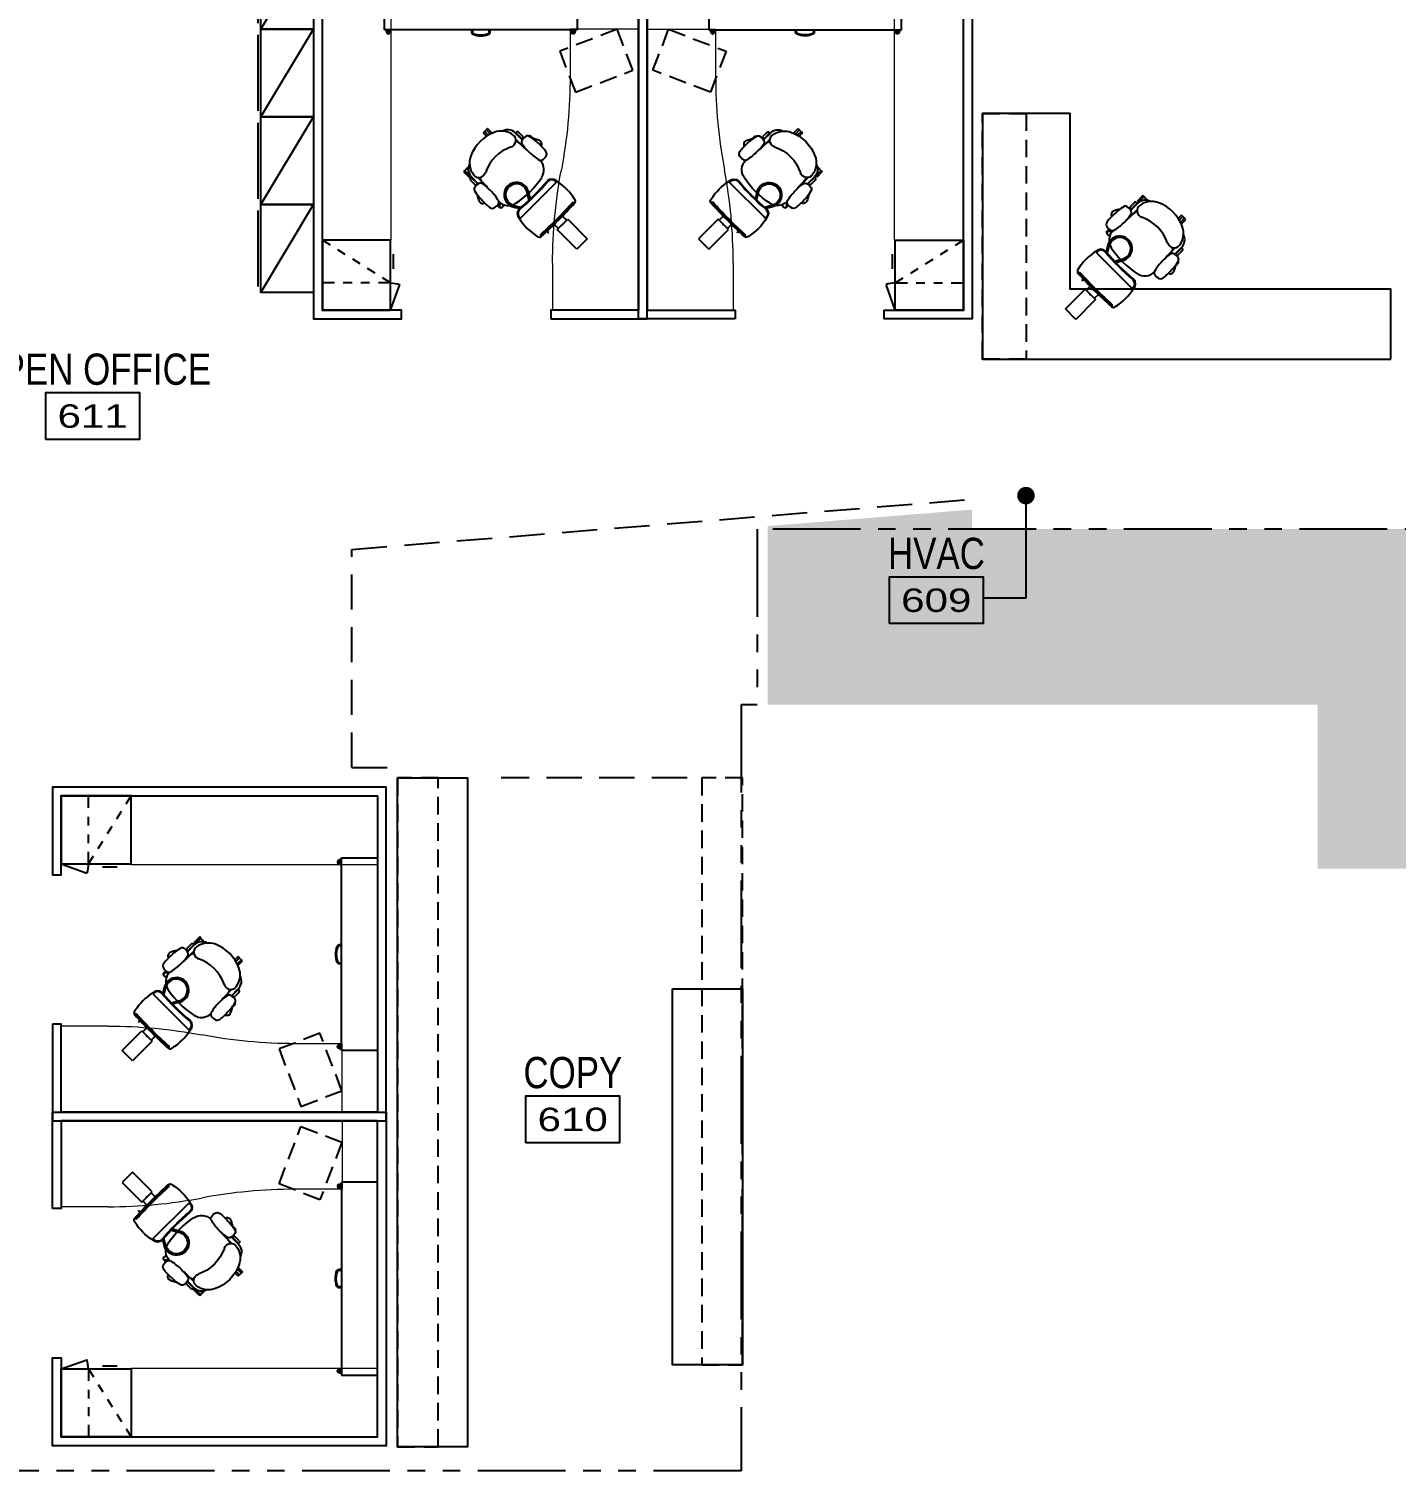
# Model space of a CAD drawing. Header units: inches. Extents: x 645 to 3337, y 547 to 1607.
# Drawn here: x 1086.3 to 1553.4, y 588.8 to 1084.1 of the extents above; entities that cross this region are included whole.
import ezdxf
from ezdxf.enums import TextEntityAlignment as Align

# ---------------------------------------------------------------- set-up
doc = ezdxf.new("R2010")
doc.units = ezdxf.units.IN
doc.header["$LTSCALE"] = 96
doc.header["$MEASUREMENT"] = 0
for name, pattern in [('HIDDEN', [0.375, 0.25, -0.125]), ('HIDDEN2', [0.1875, 0.125, -0.0625]), ('HIDDEN4', [0.09375, 0.0625, -0.03125]), ('PHANTOM4', [0.625, 0.3125, -0.0625, 0.0625, -0.0625, 0.0625, -0.0625])]:
    doc.linetypes.add(name, pattern=pattern)
for name, color, linetype in [('A-Anno-Spce', 7, 'Continuous'), ('A-Area', 212, 'PHANTOM4'), ('A-Area-Iden', 7, 'Continuous'), ('A-Area-Iden-Name', 7, 'Continuous'), ('A-Area-Iden-Numb', 7, 'Continuous'), ('A-Flor-Case-Exst', 235, 'Continuous'), ('A-Furn', 43, 'Continuous'), ('A-Furn-Syst', 5, 'Continuous'), ('A-Wall-Abov', 2, 'HIDDEN2'), ('WKSURF', 6, 'Continuous')]:
    doc.layers.add(name, color=color, linetype=linetype)
doc.styles.add('XFINE_0', font='swissl.ttf')
doc.dimstyles.get("Standard").update_dxf_attribs({"dimtxt": 0.18, "dimasz": 0.18, "dimexe": 0.18, "dimexo": 0.0625, "dimgap": 0.09, "dimtad": 0, "dimtih": 1, "dimtoh": 1, "dimdec": 4, "dimzin": 0, "dimdsep": 46, "dimtxsty": 'Standard', "dimcen": 0.09, "dimadec": 0, "dimazin": 0, "dimtfac": 1, "dimtdec": 4, "dimtofl": 0, "dimtmove": 0, "dimatfit": 3, "dimfxl": 1, "dimtolj": 1, "dimtzin": 0, "dimarcsym": 0})

# ---------------------------------------------------------------- blocks, each defined once
blk = doc.blocks.new('30 x 24 x 96 Curv RH 3D')
at = {"linetype": 'Continuous', "lineweight": 0}
for p, q in [((0.06, -30), (0.06, -0.65)), ((0.06, -0.65), (96.06, -0.65)), ((0.06, -0.65, -1.19), (0.06, -0.65)), ((0.06, -30, -1.19), (0.06, -0.65, -1.19)), ((0.06, -0.65, -1.19), (96.06, -0.65, -1.19)), ((96.06, -0.65), (96.06, -24)), ((96.06, -0.65, -1.19), (96.06, -0.65)), ((96.06, -0.65, -1.19), (96.06, -24, -1.19)), ((96.06, -24), (79.94, -24)), ((79.94, -24, -1.19), (79.94, -24)), ((96.06, -24, -1.19), (79.94, -24, -1.19)), ((96.06, -24, -1.19), (96.06, -24)), ((48, -27, -1.19), (48, -27)), ((16.06, -30), (0.06, -30)), ((0.06, -30, -1.19), (0.06, -30)), ((16.06, -30, -1.19), (0.06, -30, -1.19)), ((16.06, -30, -1.19), (16.06, -30))]:
    blk.add_line(p, q, dxfattribs=at)
for centre, radius, start, end in [((79.94, -195.53), 171.53, 90, 100.7325), ((79.94, -195.53, -1.19), 171.53, 90, 100.7325), ((16.06, 141.47), 171.47, 270, 280.7325), ((16.06, 141.47, -1.19), 171.47, 270, 280.7325)]:
    blk.add_arc(centre, radius, start, end, dxfattribs=at)
at = {"layer": 'WKSURF', "linetype": 'Continuous', "lineweight": 0, "invisible_edges": 15}
for points in [[(0.06, -24, -1.19), (0.06, -0.65, -1.19), (95.94, -0.65, -1.19), (79.94, -24, -1.19)], [(95.94, -0.65, -1.19), (0.06, -0.65, -1.19), (0.06, -0.65), (95.94, -0.65)], [(0.06, -0.65, -1.19), (0.06, -30, -1.19), (0.06, -30), (0.06, -0.65)], [(0.06, -30), (16.06, -30), (16.06, -0.65), (0.06, -0.65)], [(16.06, -30), (23.2, -29.85), (23.2, -0.65), (16.06, -0.65)], [(23.2, -29.85), (30.32, -29.41), (30.32, -0.65), (23.2, -0.65)], [(30.32, -29.41), (37.42, -28.66), (37.42, -0.65), (30.32, -0.65)], [(37.42, -28.66), (44.48, -27.63), (44.48, -0.65), (37.42, -0.65)], [(44.48, -27.63), (48, -27), (48, -0.65), (44.48, -0.65)], [(48, -27), (55.04, -25.82), (55.04, -0.65), (48, -0.65)], [(55.04, -25.82), (62.12, -24.93), (62.12, -0.65), (55.04, -0.65)], [(62.12, -24.93), (69.23, -24.33), (69.23, -0.65), (62.12, -0.65)], [(69.23, -24.33), (76.37, -24.04), (76.37, -0.65), (69.23, -0.65)], [(76.37, -24.04), (79.94, -24), (79.94, -0.65), (76.37, -0.65)], [(79.94, -24, -1.19), (95.94, -0.65, -1.19), (95.94, -0.65, -1.19), (95.94, -24, -1.19)], [(79.94, -24), (95.94, -24), (95.94, -0.65), (79.94, -0.65)], [(95.94, -24, -1.19), (95.94, -0.65, -1.19), (95.94, -0.65), (95.94, -24)], [(0.06, -24.15, -1.19), (0.06, -24, -1.19), (79.94, -24, -1.19), (72.8, -24.15, -1.19)], [(0.06, -24.59, -1.19), (0.06, -24.15, -1.19), (72.8, -24.15, -1.19), (65.67, -24.59, -1.19)], [(0.06, -25.34, -1.19), (0.06, -24.59, -1.19), (65.67, -24.59, -1.19), (58.57, -25.34, -1.19)], [(63.9, -24.75, -1.19), (63.9, -24.75), (55.91, -25.69), (55.91, -25.69, -1.19)], [(71.91, -24.19, -1.19), (71.91, -24.19), (63.9, -24.75), (63.9, -24.75, -1.19)], [(79.94, -24, -1.19), (79.94, -24), (71.91, -24.19), (71.91, -24.19, -1.19)], [(79.94, -24, -1.19), (95.94, -24, -1.19), (95.94, -24), (79.94, -24)], [(0.06, -26.37, -1.19), (0.06, -25.34, -1.19), (58.57, -25.34, -1.19), (51.51, -26.37, -1.19)], [(0.06, -27, -1.19), (0.06, -26.37, -1.19), (51.51, -26.37, -1.19), (48, -27, -1.19)], [(0.06, -28.18, -1.19), (0.06, -27, -1.19), (48, -27, -1.19), (40.96, -28.18, -1.19)], [(0.06, -29.07, -1.19), (0.06, -28.18, -1.19), (40.96, -28.18, -1.19), (33.87, -29.07, -1.19)], [(0.06, -29.67, -1.19), (0.06, -29.07, -1.19), (33.87, -29.07, -1.19), (26.76, -29.67, -1.19)], [(0.06, -29.96, -1.19), (0.06, -29.67, -1.19), (26.76, -29.67, -1.19), (19.63, -29.96, -1.19)], [(24.09, -29.81, -1.19), (32.1, -29.25, -1.19), (32.1, -29.25), (24.09, -29.81)], [(32.1, -29.25, -1.19), (40.08, -28.31, -1.19), (40.08, -28.31), (32.1, -29.25)], [(40.08, -28.31, -1.19), (48, -27, -1.19), (48, -27), (40.08, -28.31)], [(55.91, -25.69, -1.19), (55.91, -25.69), (48, -27), (48, -27, -1.19)], [(0.06, -30, -1.19), (0.06, -29.96, -1.19), (19.63, -29.96, -1.19), (16.06, -30, -1.19)], [(0.06, -30, -1.19), (16.06, -30, -1.19), (16.06, -30), (0.06, -30)], [(16.06, -30, -1.19), (24.09, -29.81, -1.19), (24.09, -29.81), (16.06, -30)]]:
    blk.add_3dface(points, dxfattribs=at)
blk = doc.blocks.new('24 x 72 3D')
at = {"linetype": 'Continuous', "lineweight": 0}
for p, q in [((-0.188, -24, -1.18), (-0.188, -0.52, -1.18)), ((-0.188, -0.52, -1.18), (83.937, -0.52)), ((-0.188, -0.52, -2.36), (-0.188, -0.52, -1.18)), ((-0.188, -24, -2.36), (-0.188, -0.52, -2.36)), ((-0.188, -0.52, -2.36), (83.937, -0.52, -1.18)), ((83.937, -0.52), (83.937, -24)), ((83.937, -0.52, -1.18), (83.937, -0.52)), ((83.937, -0.52, -1.18), (83.937, -24, -1.18)), ((83.937, -24), (-0.188, -24, -1.18)), ((-0.188, -24, -2.36), (-0.188, -24, -1.18)), ((83.937, -24, -1.18), (-0.188, -24, -2.36)), ((83.937, -24, -1.18), (83.937, -24))]:
    blk.add_line(p, q, dxfattribs=at)
at = {"layer": 'WKSURF', "linetype": 'Continuous', "lineweight": 0, "invisible_edges": 15}
for points in [[(0.062, -24, -1.18), (0.062, -0.52, -1.18), (71.937, -0.52, -1.18), (71.937, -24, -1.18)], [(71.937, -0.52, -1.18), (0.062, -0.52, -1.18), (0.062, -0.52), (71.937, -0.52)], [(0.062, -0.52, -1.18), (0.062, -24, -1.18), (0.062, -24), (0.062, -0.52)], [(0.062, -24), (71.937, -24), (71.937, -0.52), (0.062, -0.52)], [(71.937, -24, -1.18), (71.937, -0.52, -1.18), (71.937, -0.52), (71.937, -24)], [(0.062, -24, -1.18), (71.937, -24, -1.18), (71.937, -24), (0.062, -24)]]:
    blk.add_3dface(points, dxfattribs=at)
blk = doc.blocks.new('GT5WSR4P')
for p, q in [((0, 0), (23.88, 0)), ((1.71, -2.73), (0, 0)), ((0, -23.25), (0, 0)), ((23.88, 0), (23.88, -23.25)), ((14.56, -4.13), (14.56, 0, 1.42)), ((4.89, -7.81), (3.3, -5.27)), ((14.56, -10.13), (14.56, -7.13)), ((8.08, -12.9), (6.49, -10.35)), ((14.56, -16.13), (14.56, -13.13)), ((11.26, -17.98), (9.67, -15.44)), ((14.56, -23.25), (14.56, -19.13)), ((14.56, -23.25), (14.56, -19.13)), ((23.88, -23.25), (0, -23.25)), ((9.78, -24.25), (4.78, -24.25)), ((14.56, -23.25), (12.85, -20.52)), ((23.88, -23.25), (15.18, -26.41))]:
    blk.add_line(p, q)
blk.add_arc((23.88, -23.25), 9.25, 180, 200)
for p in [(0, 0), (23.88, 0)]:
    blk.add_point(p)
blk = doc.blocks.new('RBCSDBPP')
for p, q in [((64.47, 13.03), (-1.38, 13.03)), ((-1.38, 13.03), (-1.38, 0.78)), ((64.47, 0.78), (64.47, 13.03)), ((-1.38, 0.78), (64.47, 0.78)), ((-1.09, 0.78), (-1.07, 0.73)), ((-1.07, 0.73), (-1, 0.65)), ((-1, 0.65), (-0.88, 0.56)), ((-0.88, 0.56), (-0.81, 0.48)), ((-0.81, 0.48), (-0.77, 0.39)), ((-0.77, 0.39), (-0.75, 0.29)), ((-0.75, 0.29), (-0.75, 0.23)), ((-0.75, 0.23), (-0.73, 0.17)), ((-0.73, 0.17), (-0.67, 0.15)), ((-0.67, 0.15), (-0.61, 0.17)), ((-0.51, 0.37), (-0.62, 0)), ((-0.62, 0), (-0.51, -0.37)), ((-0.61, 0.17), (-0.58, 0.23)), ((-0.58, 0.23), (-0.49, 0.39)), ((-0.19, 0.59), (-0.51, 0.37)), ((-0.49, 0.39), (-0.35, 0.52)), ((-0.35, 0.52), (-0.18, 0.6)), ((0.19, 0.59), (-0.19, 0.59)), ((-0.18, 0.6), (0, 0.62)), ((0, 0.62), (0.18, 0.6)), ((0.18, 0.6), (0.35, 0.52)), ((0.51, 0.37), (0.19, 0.59)), ((0.35, 0.52), (0.49, 0.39)), ((0.49, 0.39), (0.58, 0.23)), ((0.62, 0), (0.51, 0.37)), ((0.51, -0.37), (0.62, 0)), ((0.58, 0.23), (0.61, 0.17)), ((0.61, 0.17), (0.67, 0.15)), ((0.67, 0.15), (0.73, 0.17)), ((0.73, 0.17), (0.75, 0.23)), ((0.75, 0.29), (0.77, 0.39)), ((0.75, 0.23), (0.75, 0.29)), ((0.77, 0.39), (0.81, 0.48)), ((0.81, 0.48), (0.88, 0.56)), ((0.88, 0.56), (1, 0.65)), ((1, 0.65), (1.07, 0.73)), ((1.07, 0.73), (1.09, 0.78)), ((28.33, -0.05), (28.33, 0.78)), ((28.64, -0.05), (28.64, 0.78)), ((34.39, 0.78), (34.39, -0.05)), ((34.71, 0.78), (34.71, -0.05)), ((62.03, 0.73), (62.01, 0.78)), ((62.1, 0.65), (62.03, 0.73)), ((62.22, 0.56), (62.1, 0.65)), ((62.29, 0.48), (62.22, 0.56)), ((62.33, 0.39), (62.29, 0.48)), ((62.35, 0.29), (62.33, 0.39)), ((62.35, 0.23), (62.35, 0.29)), ((62.37, 0.17), (62.35, 0.23)), ((62.43, 0.15), (62.37, 0.17)), ((62.49, 0.17), (62.43, 0.15)), ((62.47, 0), (62.59, 0.37)), ((62.59, -0.37), (62.47, 0)), ((62.52, 0.23), (62.49, 0.17)), ((62.61, 0.39), (62.52, 0.23)), ((62.59, 0.37), (62.91, 0.59)), ((62.75, 0.52), (62.61, 0.39)), ((62.92, 0.6), (62.75, 0.52)), ((62.91, 0.59), (63.29, 0.59)), ((63.1, 0.62), (62.92, 0.6)), ((63.28, 0.6), (63.1, 0.62)), ((63.45, 0.52), (63.28, 0.6)), ((63.29, 0.59), (63.61, 0.37)), ((63.59, 0.39), (63.45, 0.52)), ((63.68, 0.23), (63.59, 0.39)), ((63.61, 0.37), (63.72, 0)), ((63.72, 0), (63.61, -0.37)), ((63.71, 0.17), (63.68, 0.23)), ((63.77, 0.15), (63.71, 0.17)), ((63.83, 0.17), (63.77, 0.15)), ((63.85, 0.23), (63.83, 0.17)), ((63.87, 0.39), (63.85, 0.29)), ((63.85, 0.29), (63.85, 0.23)), ((63.91, 0.48), (63.87, 0.39)), ((63.98, 0.56), (63.91, 0.48)), ((64.1, 0.65), (63.98, 0.56)), ((64.17, 0.73), (64.1, 0.65)), ((64.19, 0.78), (64.17, 0.73)), ((-0.51, -0.37), (-0.19, -0.59)), ((-0.19, -0.59), (0.19, -0.59)), ((0.19, -0.59), (0.51, -0.37)), ((28.36, -0.27), (28.33, -0.05)), ((28.45, -0.47), (28.36, -0.27)), ((28.6, -0.64), (28.45, -0.47)), ((28.79, -0.76), (28.6, -0.64)), ((28.66, -0.18), (28.64, -0.05)), ((28.72, -0.3), (28.66, -0.18)), ((28.8, -0.4), (28.72, -0.3)), ((29.45, -1.01), (28.79, -0.76)), ((28.92, -0.47), (28.8, -0.4)), ((29.54, -0.71), (28.92, -0.47)), ((30.12, -1.19), (29.45, -1.01)), ((30.19, -0.88), (29.54, -0.71)), ((30.82, -1.29), (30.12, -1.19)), ((30.85, -0.98), (30.19, -0.88)), ((31.52, -1.32), (30.82, -1.29)), ((31.52, -1.01), (30.85, -0.98)), ((32.18, -0.98), (31.52, -1.01)), ((32.22, -1.29), (31.52, -1.32)), ((32.84, -0.88), (32.18, -0.98)), ((32.91, -1.19), (32.22, -1.29)), ((33.49, -0.71), (32.84, -0.88)), ((33.59, -1.01), (32.91, -1.19)), ((34.12, -0.47), (33.49, -0.71)), ((34.24, -0.76), (33.59, -1.01)), ((34.23, -0.4), (34.12, -0.47)), ((34.32, -0.3), (34.23, -0.4)), ((34.43, -0.64), (34.24, -0.76)), ((34.37, -0.18), (34.32, -0.3)), ((34.39, -0.05), (34.37, -0.18)), ((34.58, -0.47), (34.43, -0.64)), ((34.67, -0.27), (34.58, -0.47)), ((34.71, -0.05), (34.67, -0.27)), ((62.91, -0.59), (62.59, -0.37)), ((63.29, -0.59), (62.91, -0.59)), ((63.61, -0.37), (63.29, -0.59))]:
    blk.add_line(p, q)
for p in [(0, 0), (63.1, 0)]:
    blk.add_point(p)
blk = doc.blocks.new('leap')
at = {"linetype": 'Continuous'}
for p, q in [((-20.97, 11.03), (-20.97, 11.25)), ((-20.97, 11.25), (-19.6, 11.25)), ((-19.5, 10.66), (-20, 10.66)), ((-19.47, 9.97), (-20, 10.66)), ((-9.75, 10.63), (-6.47, 10.63)), ((-9.57, 10.75), (-9.53, 11.28)), ((-6.53, 10.75), (-9.57, 10.75)), ((-7, 11.6), (-9.1, 11.6)), ((-6.57, 11.28), (-6.53, 10.75)), ((-6.13, 11.25), (-6.13, 10.63)), ((-3.25, 11.25), (-6.13, 11.25)), ((-4.85, 10.66), (-3.25, 10.66)), ((-3.32, 9.78), (-3.32, 10.66)), ((-3.25, 10.66), (-3.25, 11.25)), ((-13.16, 9.32), (-12.88, 9.25)), ((-13.16, 9.32), (-12.88, 9.25)), ((-13.16, 9.32), (-12.88, 9.25)), ((-12.88, 9.25), (-12.53, 9.22)), ((-12.88, 9.25), (-12.53, 9.22)), ((-12.88, 9.25), (-12.53, 9.22)), ((-12.53, 9.22), (-12.22, 9.19)), ((-12.53, 9.22), (-12.22, 9.19)), ((-12.53, 9.22), (-12.22, 9.19)), ((-8.1, 9.19), (-12.22, 9.19)), ((-3.25, 9.78), (-4.1, 9.78)), ((-3.5, 9.19), (-3.25, 9.19)), ((-3.25, 9.19), (-3.25, 9.78)), ((-0.91, -4.93), (1.34, -4.93)), ((1.34, -4.31), (-0.69, -4.31)), ((-0.44, -3.47), (1.34, -3.47)), ((1.34, -2.84), (-0.28, -2.84)), ((1.28, -4.31), (1.28, -3.47)), ((1.34, -3.47), (1.34, -2.84)), ((1.34, -4.93), (1.34, -4.31)), ((-12.88, -9.25), (-13.16, -9.31)), ((-12.88, -9.25), (-13.16, -9.31)), ((-12.53, -9.22), (-12.88, -9.25)), ((-12.53, -9.22), (-12.88, -9.25)), ((-12.22, -9.18), (-12.53, -9.22)), ((-12.22, -9.18), (-12.53, -9.22)), ((-8.1, -9.18), (-12.22, -9.18)), ((-12.28, -13.65), (-10.66, -13.65)), ((-10.66, -13.65), (-10.66, -13.18)), ((-9.75, -10.62), (-6.47, -10.62)), ((-9.57, -10.75), (-9.53, -11.28)), ((-6.53, -10.75), (-9.57, -10.75)), ((-7, -11.59), (-9.1, -11.59)), ((-6.57, -11.28), (-6.53, -10.75))]:
    blk.add_line(p, q, dxfattribs=at)
for centre, radius, start, end in [((-18.91, 5.28), 4.72, 91.7697, 167.9429), ((-20.69, 10.53), 0.582, 48.7055, 208.8578), ((-16.07, 12.91), 5.81, 207.1022, 214.6309), ((-21.5, 9.41), 1.95, 39.0026, 52.259), ((-16, 11.5), 3.6, 159.6298, 194.6142), ((-18.53, 10.85), 1, 194.6142, 253.7997), ((-18.44, 12.41), 1, 106.6573, 159.6298), ((-16.57, 6.16), 7.54, 93.4287, 106.6573), ((-15.47, -12.28), 25.98, 84.5297, 93.4288), ((-14.6, 13.38), 1.32, 70.1966, 165.2906), ((-16.88, 7.07), 8.03, 52.8886, 70.1972), ((-14.32, -0.22), 13.88, 74.0607, 84.5297), ((-10.82, 10.63), 1, 282.9815, 340.8279), ((-10.78, 12.16), 1, 15.9825, 74.0607), ((-13.25, 11.47), 3.57, 340.8279, 15.9825), ((-9.1, 11.13), 0.467, 91.174, 162.8592), ((-7, 11.13), 0.467, 17.1408, 88.826), ((-6.47, 6.88), 3.75, 16.896, 90), ((-4.94, 9.72), 1.5, 119.3682, 143.1574), ((-5.38, 10.53), 0.559, 332.6164, 119.3726), ((5.81, 0), 30.01, 167.9429, 192.0571), ((-15.22, 22.19), 12.82, 253.7997, 264.1654), ((-13.69, 37.07), 27.77, 264.1654, 272.5439), ((-14, 24.44), 15.18, 275.7844, 282.9815), ((-10.66, 4), 5.21, 66.2173, 88.6833), ((-6.75, 7.32), 2.32, 81.8753, 206.7423), ((-21.25, 0), 13.91, 333.3055, 26.7323), ((-7.38, 2.91), 6.76, 24.0567, 81.8751), ((-13.91, 0), 13.91, 335.9433, 24.0342), ((-18.91, -5.28), 4.72, 192.0571, 268.2302), ((-18.53, -10.84), 1, 106.2003, 165.3858), ((-15.22, -22.18), 12.82, 95.8346, 106.2003), ((-13.69, -37.06), 27.77, 87.4561, 95.8346), ((-14, -24.43), 15.18, 77.0185, 84.2156), ((-10.82, -10.62), 1, 19.1722, 77.0185), ((-10.66, -4), 5.21, 271.3167, 293.7836), ((-6.75, -7.31), 2.32, 153.2577, 278.1247), ((-6.47, -6.87), 3.75, 270, 343.104), ((-7.38, -2.9), 6.76, 278.1249, 335.9433), ((-16, -11.5), 3.6, 165.3858, 200.3702), ((-18.44, -12.4), 1, 200.3692, 253.3427), ((-16.57, -6.15), 7.54, 253.3427, 266.5713), ((-15.47, 12.28), 25.98, 266.5712, 275.4703), ((-14.6, -13.37), 1.32, 194.7094, 289.8016), ((-16.88, -7.06), 8.03, 289.8029, 307.1114), ((-14.32, 0.22), 13.88, 275.4704, 285.9393), ((-10.78, -12.15), 1, 285.9393, 344.0174), ((-13.25, -11.47), 3.57, 344.0174, 19.1726), ((-9.1, -11.12), 0.467, 197.1408, 268.826), ((-7, -11.12), 0.467, 271.174, 342.8592)]:
    blk.add_arc(centre, radius, start, end, dxfattribs=at)
blk = doc.blocks.new('kbtray')
at = {"linetype": 'Continuous'}
for p, q in [((11.59375, 5.5), (10.90625, 5.5)), ((10.90625, 5.5), (10.90625, 5.25)), ((10.90625, 5.25), (11.59375, 5.25)), ((11.59375, 5.25), (11.59375, 5.5)), ((12.3125, 8), (11.9375, 8.03125)), ((21.125, 8.21875), (21.125, -8.25)), ((25.65625, 7.09375), (23.625, 5.90625)), ((25.375, 7.5), (23.65625, 6.5)), ((11.5, 2), (9.5, 2)), ((23.40625, 2.1875), (25.5625, 0.9375)), ((23.40625, 1.625), (25.28125, 0.53125)), ((11.5, -2), (9.5, -2)), ((12.3125, -8.03125), (11.9375, -8.03125))]:
    blk.add_line(p, q, dxfattribs=at)
at = {"linetype": 'HIDDEN'}
for p, q in [((0, -2.5), (0, 2.5)), ((0, 2.5), (9.5, 2.5)), ((9.5, 2.5), (9.5, -2.5)), ((9.5, -2.5), (0, -2.5))]:
    blk.add_line(p, q, dxfattribs=at)
at = {"linetype": 'Continuous'}
for centre, radius, start, end in [((173.625, 0), 162.125, 177.1540471, 182.8459579), ((12.6875, 7.96875), 1, 90, 177.1540471), ((173.625, 0), 161.87276, 177.1474833, 182.8393941), ((173.625, 0), 161.49742, 177.1540881, 182.8460057), ((17.0625, -9.71875), 19.20865, 76.8518412, 103.1481526), ((21.625, 8.21875), 0.5, 82.8192409, 180.0000025), ((21.4375, 6.71875), 2.25, 0.0000007, 90), ((21.4375, 6.71875), 2, 0.3215387, 82.8192409), ((96.4375, 0), 73.30625, 174.7079446, 185.2920604), ((96.4375, 0), 73.05625, 174.6986214, 185.3013836), ((27.75, 3.96875), 4.25, 234.6075767, 123.8819628), ((27.75, 3.96875), 3.75, 234.2728837, 124.1107434), ((12.6875, -8.03125), 1, 182.8459579, 270.000005), ((17.0625, 9.6875), 19.20865, 256.8518499, 283.1481465), ((21.625, -8.25), 0.5, 180.0000025, 277.1807605), ((21.4375, -6.78125), 2.25, 270.000005, 0.0000007), ((21.4375, -6.78125), 2, 277.1807605, 359.6784627)]:
    blk.add_arc(centre, radius, start, end, dxfattribs=at)
blk.add_point((9.5, 0))
blk = doc.blocks.new('A$C6CD85A2B')
blk.add_lwpolyline([(0, -33), (0, 0), (114, 0), (114, -114), (0, -114), (0, -84), (3, -84), (3, -111), (111, -111), (111, -3), (3, -3), (3, -33), (0, -33)], close=True)
at = {"linetype": 'HIDDEN4'}
blk.add_lwpolyline([(84.89, -4.94), (98.91, -10.29), (91.4, -29.93), (77.4, -24.55)], close=True, dxfattribs=at)
blk.add_blockref('30 x 24 x 96 Curv RH 3D', (2.94, -2.36))
at = {"extrusion": (0, 0, -1), "zscale": -1, "rotation": 225.0000000000092}
for name, p in [('kbtray', (-25.54, -22.25)), ('leap', (-60.54, -57.15))]:
    blk.add_blockref(name, p, dxfattribs=at)
for name, p, rotation in [('RBCSDBPP', (97.97, -25.37), 270), ('GT5WSR4P', (26.88, -111), 180), ('24 x 72 3D', (110.81, -111.52, 1.18), 180)]:
    blk.add_blockref(name, p, dxfattribs=dict(rotation=rotation))
blk = doc.blocks.new('A$C3C6876D4')
at = {"layer": 'A-Furn'}
blk.add_lwpolyline([(30, 0), (0, 0), (0, 18), (30, 18)], close=True, dxfattribs=at)
for points in [[(0, 18), (30, 0)], [(2, 19), (28, 19)]]:
    blk.add_lwpolyline(points, dxfattribs=at)
blk = doc.blocks.new('OTJ_Room_Tag_2_P')
at = {"layer": 'A-Area-Iden-Numb', "color": 4}
blk.add_lwpolyline([(2, -2), (2, 0), (-2, 0), (-2, -2)], close=True, dxfattribs=at)
at = {"layer": 'A-Area-Iden-Name', "style": 'XFINE_0', "width": 0.8}
blk.add_attdef('ROOM:NAME', text='', height=1.333, dxfattribs=at).set_placement((0, 0.334), align=Align.CENTER)
at = {"layer": 'A-Area-Iden-Numb', "style": 'XFINE_0', "width": 1.351376}
blk.add_attdef('ROOM:NUMBER', text='', height=1, dxfattribs=at).set_placement((-1.5, -1.5), (1.5, -1.5), align=Align.FIT)

msp = doc.modelspace()

# ---------------------------------------------------------------- hatches: boundary and pattern name
at = {"layer": 'A-Anno-Spce'}
h = msp.add_hatch(color=254, dxfattribs=at)
h.dxf.hatch_style = 1
h.paths.add_polyline_path([(3334.3, 1068.57), (3334.3, 1182.82), (3328.61, 1182.82), (3328.61, 1249.26), (3337.11, 1249.26), (3337.11, 1606.76), (2979.61, 1606.76), (2979.61, 1598.26), (2878.91, 1598.14), (2878.86, 1603.92), (2271.36, 1603.93), (2271.36, 1109.51), (2269.61, 1109.51), (2210.38, 1109.51), (2210.38, 1107.76), (2210.38, 913.26), (2478.61, 913.26), (2486.96, 913.26), (2538.59, 913.26), (2538.59, 853.26), (2478.59, 853.26), (2478.59, 603.76), (2508.09, 603.76), (2511.09, 603.76), (2535.09, 603.76), (2538.09, 603.76), (2547.98, 603.76), (2547.98, 591.32), (3334.3, 591.32), (3334.3, 1041.2), (3334.3, 1041.19), (3334.3, 1043.69), (3334.3, 1049.41)])
h.paths.add_polyline_path([(1338.61, 853.26), (1338.61, 914.27), (1408.52, 919.92), (1408.52, 913.26), (2538.59, 913.26), (2538.59, 853.26), (2281.09, 853.26), (2281.09, 837.76), (2237.09, 837.76), (2237.09, 853.26), (1980.84, 853.26), (1987.59, 785.76), (1987.59, 588.76), (1859.7, 588.76), (1859.61, 785.64), (1866.36, 785.64), (1866.36, 853.26), (1586.61, 853.26), (1586.61, 797.26), (1526.61, 797.26), (1526.61, 853.26)])

# ---------------------------------------------------------------- linework, layer by layer
at = {"layer": 'A-Area', "elevation": 0}
msp.add_lwpolyline([(2210.38, 913.26), (1335.11, 913.26), (1335.11, 853.24), (1329.61, 853.26), (1329.61, 591.57), (645.02, 591.57), (645.02, 1011.21), (952.92, 1011.07), (953.05, 1603.94), (2271.36, 1603.93), (2271.36, 1109.51), (2269.61, 1109.51), (2210.38, 1109.51), (2210.38, 1107.76), (2210.38, 913.26)], close=True, dxfattribs=at)
at = {"layer": 'A-Flor-Case-Exst'}
for points in [[(1551.61, 971.26), (1551.61, 995.26), (1442.02, 995.26), (1442.02, 1055.26), (1412.02, 1055.26), (1412.02, 971.26), (1551.61, 971.26)], [(1212.12, 828.26), (1236.12, 828.26), (1236.12, 599.76), (1212.12, 599.76)], [(1306.11, 756.26), (1330.11, 756.26), (1330.11, 627.76), (1306.11, 627.76)]]:
    msp.add_lwpolyline(points, close=True, dxfattribs=at)
at = {"layer": 'A-Flor-Case-Exst', "linetype": 'HIDDEN4'}
for points in [[(1412.02, 1055.26), (1427.02, 1055.26), (1427.02, 971.26), (1412.02, 971.26)], [(1212.12, 599.76), (1226.12, 599.76), (1226.12, 828.26), (1212.12, 828.26)], [(1316.11, 627.76), (1330.11, 627.76), (1330.11, 828.26), (1316.11, 828.26)]]:
    msp.add_lwpolyline(points, close=True, dxfattribs=at)
at = {"layer": 'A-Furn'}
for p, q in [((1466.89, 1027.24), (1464.86, 1025.2)), ((1466.19, 1025.69), (1467.31, 1026.82)), ((1467.31, 1026.82), (1466.89, 1027.24)), ((1467.89, 1026.15), (1467.27, 1026.77)), ((1467.93, 1026.2), (1467.33, 1025.6)), ((1468.35, 1025.78), (1467.93, 1026.2)), ((1468.17, 1025.6), (1468.35, 1025.78)), ((1464.93, 1022.35), (1462.01, 1019.44)), ((1462.78, 1022.42), (1462.43, 1022.82)), ((1464, 1024.83), (1462.52, 1023.35)), ((1462.74, 1022.2), (1465.06, 1024.52)), ((1464.93, 1024.56), (1462.78, 1022.42)), ((1464.53, 1024.92), (1464.93, 1024.56)), ((1464.86, 1025.2), (1465.3, 1024.76)), ((1480.11, 1020.52), (1478.96, 1019.37)), ((1480.55, 1020.08), (1480.11, 1020.52)), ((1454.36, 1014.71), (1455.34, 1015.68)), ((1461.26, 1018.86), (1461.5, 1019.02)), ((1461.26, 1018.86), (1461.5, 1019.02)), ((1461.26, 1018.86), (1461.5, 1019.02)), ((1461.5, 1019.02), (1461.77, 1019.24)), ((1461.5, 1019.02), (1461.77, 1019.24)), ((1461.5, 1019.02), (1461.77, 1019.24)), ((1461.77, 1019.24), (1462.01, 1019.44)), ((1461.77, 1019.24), (1462.01, 1019.44)), ((1461.77, 1019.24), (1462.01, 1019.44)), ((1479.29, 1018.82), (1480.55, 1020.08)), ((1481.14, 1019.48), (1479.71, 1018.04)), ((1480, 1017.45), (1481.59, 1019.04)), ((1481.1, 1019.44), (1480.5, 1020.03)), ((1481.59, 1019.04), (1481.14, 1019.48)), ((1454.52, 1014.55), (1454.36, 1014.71)), ((1455.82, 1015.33), (1455.47, 1014.97)), ((1456.33, 1014.86), (1455.47, 1014.97)), ((1451.27, 1007.43), (1462.91, 995.79)), ((1454.78, 1009.93), (1454.27, 1008.01)), ((1455.27, 1009.84), (1454.67, 1007.56)), ((1474.58, 1005.93), (1474.43, 1005.69)), ((1474.58, 1005.93), (1474.43, 1005.69)), ((1474.8, 1006.2), (1474.58, 1005.93)), ((1474.8, 1006.2), (1474.58, 1005.93)), ((1475, 1006.44), (1474.8, 1006.2)), ((1475, 1006.44), (1474.8, 1006.2)), ((1477.92, 1009.36), (1475, 1006.44)), ((1477.76, 1007.17), (1480.08, 1009.49)), ((1480.13, 1009.36), (1477.99, 1007.22)), ((1477.99, 1007.22), (1478.38, 1006.86)), ((1480.39, 1008.43), (1478.91, 1006.95)), ((1480.48, 1008.96), (1480.13, 1009.36)), ((1445.19, 1001.04), (1444.91, 1000.8)), ((1457.15, 1004.78), (1459.56, 1005.42)), ((1457.54, 1004.38), (1459.64, 1004.93)), ((1478.12, 1003.24), (1479.27, 1004.39)), ((1479.27, 1004.39), (1478.94, 1004.72)), ((1446.45, 998.77), (1445.97, 998.28)), ((1445.97, 998.28), (1446.14, 998.11)), ((1446.14, 998.11), (1446.63, 998.59)), ((1446.63, 998.59), (1446.45, 998.77)), ((1448.86, 996.23), (1447.45, 994.81)), ((1440.38, 988.45), (1447.09, 995.17)), ((1450.63, 991.63), (1443.91, 984.91)), ((1447.09, 995.17), (1450.63, 991.63)), ((1451.69, 993.4), (1450.27, 991.98)), ((1443.91, 984.91), (1440.38, 988.45)), ((1456.53, 989.71), (1456.26, 989.44))]:
    msp.add_line(p, q, dxfattribs=at)
for centre, radius, start, end in [((1467.71, 1021.87), 3.75, 61.896, 135), ((1466.78, 1024.96), 1.5, 164.3682, 188.1574), ((1465.9, 1025.23), 0.559, 17.6164, 164.3726), ((1474.89, 1001.96), 25.98, 129.5297, 138.4288), ((1457.37, 1020.72), 1.32, 115.1966, 210.2906), ((1460.22, 1014.64), 8.03, 97.8886, 115.1972), ((1467.18, 1011.3), 13.88, 119.0607, 129.5297), ((1460.93, 1022.55), 1, 60.9825, 119.0607), ((1459.67, 1020.32), 3.57, 25.8279, 60.9825), ((1449.97, 1028.96), 15.18, 320.7844, 327.9815), ((1462.85, 1023.02), 0.467, 136.174, 207.8592), ((1461.99, 1021.45), 1, 327.9815, 25.8279), ((1466.78, 1016.87), 5.21, 111.2173, 133.6833), ((1464.33, 1024.5), 0.467, 62.1408, 133.826), ((1467.2, 1021.98), 2.32, 126.8753, 251.7423), ((1469.88, 1018.42), 6.76, 69.0567, 126.8751), ((1467.31, 1011.75), 13.91, 20.9433, 69.0342), ((1455.34, 1017.31), 1, 151.6573, 204.6298), ((1457.7, 1018.4), 3.6, 204.6298, 239.6142), ((1461.08, 1014.22), 7.54, 138.4287, 151.6573), ((1450.7, 1026.51), 12.82, 298.7997, 309.1654), ((1441.26, 1038.11), 27.77, 309.1654, 317.5439), ((1462.12, 1006.55), 13.91, 18.3055, 71.7323), ((1473.99, 1014.31), 6.76, 323.1249, 20.9433), ((1455.07, 1014.4), 0.582, 93.7055, 253.8578), ((1458.96, 1009.11), 4.25, 279.6076, 168.882), ((1456.66, 1019.35), 5.81, 252.1022, 259.6309), ((1455.29, 1013.03), 1.95, 84.0026, 97.259), ((1458.96, 1009.11), 3.75, 279.2729, 169.1107), ((1460.04, 1011.95), 4.72, 136.7697, 212.9429), ((1456.37, 1016.14), 1, 239.6142, 298.7997), ((1477.54, 1011.64), 2.32, 198.2577, 323.1247), ((1477.43, 1012.14), 3.75, 315, 28.104), ((1461.08, 991.87), 19.21, 121.8518, 148.1482), ((1452.55, 1006.59), 2.25, 45, 135), ((1451.62, 1007.78), 0.5, 127.8192, 225), ((1452.55, 1006.59), 2, 45.3215, 127.8192), ((1510.33, 1054.87), 73.31, 219.7079, 230.2921), ((1510.33, 1054.87), 73.06, 219.6986, 230.3014), ((1481.26, 1025.69), 30.01, 212.9429, 237.0571), ((1493.67, 985.69), 27.77, 132.4561, 140.8346), ((1484.53, 994.4), 15.18, 122.0185, 129.2156), ((1472.44, 1011.22), 5.21, 316.3167, 338.7836), ((1477.01, 1006.42), 1, 64.1722, 122.0185), ((1475.89, 1004.1), 3.57, 29.0174, 64.1726), ((1478.58, 1007.28), 0.467, 242.1408, 313.826), ((1478.12, 1005.36), 1, 330.9393, 29.0174), ((1480.06, 1008.76), 0.467, 316.174, 27.8592), ((1445.48, 1001.29), 1, 135, 222.154), ((1564.91, 1109.45), 162.12, 222.154, 227.846), ((1564.91, 1109.45), 161.87, 222.1475, 227.8394), ((1564.91, 1109.45), 161.5, 222.1541, 227.846), ((1467.51, 1004.48), 4.72, 237.0571, 313.2302), ((1471.71, 1000.81), 1, 151.2003, 210.3858), ((1482.07, 995.13), 12.82, 140.8346, 151.2003), ((1457.52, 1019.33), 25.98, 311.5712, 320.4703), ((1476.28, 1001.8), 1.32, 239.7094, 334.8016), ((1470.21, 1004.65), 8.03, 334.8029, 352.1114), ((1466.87, 1011.61), 13.88, 320.4704, 330.9393), ((1463.27, 996.14), 0.5, 225, 322.1808), ((1462.1, 997.05), 2, 322.1808, 44.6785), ((1462.1, 997.05), 2.25, 315, 45), ((1473.96, 1002.13), 3.6, 210.3858, 245.3702), ((1472.88, 999.77), 1, 245.3692, 298.3427), ((1469.79, 1005.51), 7.54, 298.3427, 311.5713), ((1447.36, 1005.6), 19.21, 301.8518, 328.1481), ((1456.79, 989.97), 1, 227.846, 315)]:
    msp.add_arc(centre, radius, start, end, dxfattribs=at)
msp.add_point((1448.86, 993.4), dxfattribs=at)
at = {"layer": 'A-Wall-Abov'}
msp.add_line((1196.62, 831.76), (1208.62, 831.76), dxfattribs=at)
for points, elevation in [([(1196.62, 906.32), (1408.52, 923.43)], 0), ([(1196.62, 831.76), (1196.62, 906.32)], -2.36)]:
    msp.add_lwpolyline(points, dxfattribs=dict(at, elevation=elevation))
msp.add_lwpolyline([(1311.11, 828.26), (1247.55, 828.26)], dxfattribs=at)

# ---------------------------------------------------------------- block references
at = {"layer": 'A-Area-Iden'}
ref = msp.add_blockref('OTJ_Room_Tag_2_P', (1108.01, 959.88), dxfattribs=dict(at, xscale=-8, yscale=8, zscale=8, rotation=359.9999999999998))
ref.add_attrib('ROOM:NUMBER', '611', dxfattribs={"layer": 'A-Area-Iden-Numb', "height": 8, "rotation": 360, "style": 'XFINE_0', "width": 1.351376}).set_placement((1096.01, 947.88), (1120.01, 947.88), align=Align.FIT)
ref.add_attrib('ROOM:NAME', 'OPEN OFFICE', dxfattribs={"layer": 'A-Area-Iden-Name', "height": 10.6667, "style": 'XFINE_0', "width": 0.8}).set_placement((1108.07, 962.55), align=Align.CENTER)
ref = msp.add_blockref('OTJ_Room_Tag_2_P', (1396.27, 896.95), dxfattribs=dict(at, xscale=-8, yscale=8, zscale=8, rotation=359.9999999999998))
ref.add_attrib('ROOM:NUMBER', '609', dxfattribs={"layer": 'A-Area-Iden-Numb', "height": 8, "rotation": 360, "style": 'XFINE_0', "width": 1.351376}).set_placement((1384.27, 884.95), (1408.27, 884.95), align=Align.FIT)
ref.add_attrib('ROOM:NAME', 'HVAC', dxfattribs={"layer": 'A-Area-Iden-Name', "height": 10.667, "style": 'XFINE_0', "width": 0.8}).set_placement((1396.33, 899.62), align=Align.CENTER)
ref = msp.add_blockref('OTJ_Room_Tag_2_P', (1272.04, 719.6), dxfattribs=dict(at, xscale=-8, yscale=8, zscale=8, rotation=359.9999999999998))
ref.add_attrib('ROOM:NUMBER', '610', dxfattribs={"layer": 'A-Area-Iden-Numb', "height": 8, "rotation": 360, "style": 'XFINE_0', "width": 1.351376}).set_placement((1260.04, 707.6), (1284.04, 707.6), align=Align.FIT)
ref.add_attrib('ROOM:NAME', 'COPY', dxfattribs={"layer": 'A-Area-Iden-Name', "height": 10.667, "style": 'XFINE_0', "width": 0.8}).set_placement((1272.1, 722.27), align=Align.CENTER)
at = {"layer": 'A-Furn', "rotation": 90.00000000000001}
for p in [(1183.52, 1084.09), (1183.52, 1054.09), (1183.52, 1024.09), (1183.52, 994.09)]:
    msp.add_blockref('A$C3C6876D4', p, dxfattribs=at)
at = {"layer": 'A-Furn-Syst', "xscale": -1}
for p, rotation in [((1297.52, 985.09), 270), ((1094.29, 711.11), 180)]:
    msp.add_blockref('A$C6CD85A2B', p, dxfattribs=dict(at, rotation=rotation))
at = {"layer": 'A-Furn-Syst', "rotation": 89.99999999999999}
msp.add_blockref('A$C6CD85A2B', (1294.52, 985.09), dxfattribs=at)
at = {"layer": 'A-Furn-Syst'}
msp.add_blockref('A$C6CD85A2B', (1094.29, 714.11), dxfattribs=at)

# ---------------------------------------------------------------- leaders
at = {"layer": 'A-Area-Iden'}
msp.add_leader([(1426.91, 924.69), (1426.91, 889.66), (1412.27, 889.66)], dimstyle='Standard', override={"dimscale": 96, "dimtxt": 0.09375, "dimasz": 0.0625, "dimexe": 0.0625, "dimexo": 0.15625, "dimgap": 0.046875, "dimtad": 0, "dimtih": 0, "dimtoh": 0, "dimdec": 1, "dimzin": 3, "dimlunit": 4, "dimdle": 0.0625, "dimclrd": 15, "dimclre": 15, "dimclrt": 7, "dimtfac": 0.75, "dimtdec": 1, "dimtix": 1, "dimtofl": 1, "dimtmove": 1, "dimldrblk": 'Dot', "dimfrac": 1}, dxfattribs=at)

doc.saveas('drawing.dxf')
